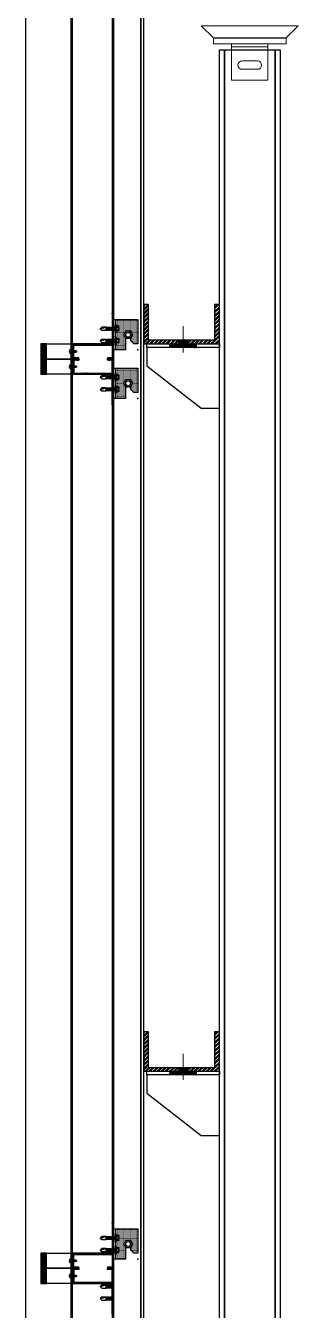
# Model space of a CAD drawing. Header units: millimetres. Extents: x -1379 to 1385823, y -4884429 to 548763.
# Drawn here: x 459460 to 459910, y -2438035 to -2435916 of the extents above; entities that cross this region are included whole.
import ezdxf

# ---------------------------------------------------------------- set-up
doc = ezdxf.new("R2010")
doc.units = ezdxf.units.MM
doc.set_wipeout_variables(frame=1)
for name, pattern in [('CENTER', [50.8, 31.75, -6.35, 6.35, -6.35]), ('TA_HL_001.00000', [6.5, 3.55, -2.95]), ('XKITLINE00', [0])]:
    doc.linetypes.add(name, pattern=pattern)
for name, color, linetype in [('000 - STRUCTURE_STEEL_ACCESORIES_MAIN_COLOR_1', 7, 'Continuous'), ('000 - STRUCTURE_STEEL_FASTERN_MAIN_COLOR_2', 7, 'Continuous'), ('000 - STRUCTURE_STEEL_FRAMING_CUT_COLOR_4', 7, 'Continuous'), ('000 - STRUCTURE_STEEL_FRAMING_HATCH_', 7, 'Continuous'), ('000 - STRUCTURE_STEEL_FRAMING_MAIN_COLOR_1', 7, 'Continuous'), ('000 - STRUCTURE_STEEL_FRAMING_MAIN_COLOR_2', 7, 'Continuous'), ('000 - STRUCTURE_STEEL_FRAMING_SUB_COLOR_2', 7, 'Continuous'), ('000 - STRUCTURE_STEEL_FRAMING_WIPEOUT_', 7, 'Continuous'), ('010 - ASPG_ACCESSORIES_MAIN_COLOR_1', 7, 'Continuous'), ('010 - ASPG_ACCESSORIES_MAIN_COLOR_2', 7, 'Continuous'), ('010 - ASPG_ACCESSORIES_SUB_COLOR_3', 7, 'Continuous'), ('010 - ASPG_EXTR_MAIN_COLOR_2', 7, 'Continuous'), ('010 - ASPG_EXTR_WIPEOUT_', 7, 'Continuous'), ('010 - ASPG_FASTERN_MAIN_COLOR_1', 7, 'Continuous'), ('010 - ASPG_FASTERN_SUB_COLOR_2', 7, 'Continuous'), ('010 - ASPG_FASTERN_WIPEOUT_', 7, 'Continuous'), ('010 - ASPG_FRAMING_CUT_COLOR_4', 7, 'Continuous'), ('010 - ASPG_FRAMING_HATCH_', 7, 'Continuous'), ('010 - ASPG_FRAMING_SUB_COLOR_2', 7, 'Continuous'), ('010 - ASPG_FRAMING_WIPEOUT_', 7, 'Continuous'), ('Center Line', 7, 'CENTER'), ('HATCH', 7, 'Continuous')]:
    doc.layers.add(name, color=color, linetype=linetype)
doc.layers.add('000 - STRUCTURE_STEEL_FRAMING_DEF_SUB', color=7, linetype='Continuous', plot=False)
doc.layers.add('010 - ASPG_ACCESSORIES_DEF_SUB', color=7, linetype='Continuous', plot=False)
doc.layers.add('Part', color=7, linetype='Continuous', lineweight=0)
doc.layers.add('SCREW', color=7, linetype='Continuous', lineweight=5)
pattern_1 = [(45, (2715.48714, 3084.9077), (-0.265165043, 0.265165043), []), (45, (2715.6639, 3084.9077), (-0.265165043, 0.265165043), [])]

# ---------------------------------------------------------------- blocks, each defined once
blk = doc.blocks.new('000_ASPG_TYP_FILES_20260218-010703_FRAME_EXTR_HONLIZONTAL')
at = {"layer": '010 - ASPG_FRAMING_HATCH_'}
h = blk.add_hatch(dxfattribs=at)
h.set_pattern_fill('ANSI32', scale=0.1)
edge = h.paths.add_edge_path()
edge.add_line((74.7, 2), (25, 2))
edge.add_line((25, 2), (25, 67))
edge.add_arc((24.7, 67), 0.3, 0, 90)
edge.add_line((24.7, 67.3), (0.3, 67.3))
edge.add_arc((0.3, 67), 0.3, 90, 180)
edge.add_line((0, 67), (0, 57.6))
edge.add_arc((0.3, 57.6), 0.3, 180, 270)
edge.add_line((0.3, 57.3), (1.7, 57.3))
edge.add_arc((1.7, 57.6), 0.3, 270, 360)
edge.add_line((2, 57.6), (2, 65))
edge.add_arc((2.3, 65), 0.3, 90, 180, ccw=False)
edge.add_line((2.3, 65.3), (22.7, 65.3))
edge.add_arc((22.7, 65), 0.3, 0, 90, ccw=False)
edge.add_line((23, 65), (23, 49))
edge.add_line((23, 49), (23.5, 48.5))
edge.add_line((23.5, 48.5), (23, 48))
edge.add_line((23, 48), (23, 22.3))
edge.add_line((23, 22.3), (23.5, 21.8))
edge.add_line((23.5, 21.8), (23, 21.3))
edge.add_line((23, 21.3), (23, 2.3))
edge.add_arc((22.7, 2.3), 0.3, -90, 0, ccw=False)
edge.add_line((22.7, 2), (2.3, 2))
edge.add_arc((2.3, 2.3), 0.3, 180, 270, ccw=False)
edge.add_line((2, 2.3), (2, 9.7))
edge.add_arc((1.7, 9.7), 0.3, 0, 90)
edge.add_line((1.7, 10), (0.3, 10))
edge.add_arc((0.3, 9.7), 0.3, 90, 180)
edge.add_line((0, 9.7), (0, 0.3))
edge.add_arc((0.3, 0.3), 0.3, 180, 270)
edge.add_line((0.3, 0), (74.7, 0))
at = {"layer": '010 - ASPG_ACCESSORIES_DEF_SUB', "color": 7}
for p in [(0, 67.3), (25, 67.3), (25, 67.3), (0, 57.3), (0, 10), (0, 10), (0, 0), (75, 2), (75, 0)]:
    blk.add_point(p, dxfattribs=at)
at = {"layer": '010 - ASPG_FRAMING_CUT_COLOR_4', "color": 7}
blk.add_line((75, 0.3), (75, 1.7), dxfattribs=at)
blk.add_lwpolyline([(74.7, 2), (25, 2), (25, 67, 0.414214), (24.7, 67.3), (0.3, 67.3, 0.414214), (0, 67), (0, 57.6, 0.414214), (0.3, 57.3), (1.7, 57.3, 0.414214), (2, 57.6), (2, 65, -0.414214), (2.3, 65.3), (22.7, 65.3, -0.414214), (23, 65), (23, 49), (23.5, 48.5), (23, 48), (23, 22.3), (23.5, 21.8), (23, 21.3), (23, 2.3, -0.414214), (22.7, 2), (2.3, 2, -0.414214), (2, 2.3), (2, 9.7, 0.414214), (1.7, 10), (0.3, 10, 0.414214), (0, 9.7), (0, 0.3, 0.414214), (0.3, 0), (74.7, 0)], format="xyb", dxfattribs=at)
for centre, start, end in [((2.3, 65), 90, 180), ((0.3, 57.6), 180, 270), ((1.7, 57.6), 270, 0), ((0.3, 9.7), 90, 180), ((0.3, 0.3), 180, 270), ((1.7, 9.7), 0, 90), ((2.3, 2.3), 180, 270), ((22.7, 2.3), 270, 0), ((74.7, 1.7), 0, 90), ((74.7, 0.3), 270, 0)]:
    blk.add_arc(centre, 0.3, start, end, dxfattribs=at)
blk = doc.blocks.new('PZG35-9D5')
at = {"layer": 'Center Line', "color": 7}
blk.add_line((0, 3.7), (0, -10.5), dxfattribs=at)
at = {"layer": 'SCREW', "color": 7}
for p, q in [((-1.4, 0), (-1.4, -1.1)), ((1.4, 0), (1.4, -0.6)), ((-1.9, -1.4), (1.9, -0.9)), ((-1.9, -1.4), (-1.4, -1.1)), ((-1.9, -1.4), (-1.4, -1.7)), ((-1.9, -2.7), (1.9, -2.2)), ((-1.9, -2.7), (-1.4, -2.4)), ((-1.9, -2.7), (-1.4, -3)), ((-1.9, -4), (-1.4, -3.7)), ((-1.9, -4), (-1, -3.9)), ((-1.9, -4), (-1.4, -4.3)), ((-1.4, -1.1), (1.4, -0.6)), ((-1.4, -1.7), (1.4, -1.2)), ((-1.4, -1.7), (-1.4, -2.4)), ((-1.4, -2.4), (1.4, -1.9)), ((-1.4, -3), (1.4, -2.5)), ((-1.4, -3), (-1.4, -3.7)), ((-1.4, -3.7), (-0.8, -3.6)), ((-1.4, -4.3), (-1.4, -8.1)), ((-1.4, -4.3), (-1.2, -4.3)), ((0, -9.5), (-1.4, -8.1)), ((0, -9.5), (1.4, -8.1)), ((0.6, -3.3), (1.4, -3.2)), ((0.7, -3.7), (1.9, -3.5)), ((0.7, -3.9), (1.4, -3.8)), ((0.7, -4.6), (1.4, -4.5)), ((0.7, -5), (1.9, -4.8)), ((0.7, -5.2), (1.4, -5.1)), ((1.9, -0.9), (1.4, -0.6)), ((1.9, -0.9), (1.4, -1.2)), ((1.4, -1.2), (1.4, -1.9)), ((1.9, -2.2), (1.4, -1.9)), ((1.9, -2.2), (1.4, -2.5)), ((1.4, -2.5), (1.4, -3.2)), ((1.9, -3.5), (1.4, -3.2)), ((1.9, -3.5), (1.4, -3.8)), ((1.4, -3.8), (1.4, -4.5)), ((1.9, -4.8), (1.4, -4.5)), ((1.9, -4.8), (1.4, -5.1)), ((1.4, -5.1), (1.4, -8.1))]:
    blk.add_line(p, q, dxfattribs=at)
blk.add_lwpolyline([(0, -9.5), (0.7, -5.2), (0.7, -3.6, 0.417657), (0.4, -3.3, 0.108102), (-0.8, -3.6), (-1.4, -4.7)], format="xyb", dxfattribs=at)
blk = doc.blocks.new('*U3139')
at = {"layer": 'SCREW', "color": 7}
blk.add_lwpolyline([(3, 1.8, 0.09906), (0.8, 2.5), (0.8, 2.3), (-0.8, 2.3), (-0.8, 2.5, 0.09906), (-3, 1.8, 0.266588), (-3.5, 1), (-3.5, 0.2, 0.414214), (-3.3, 0), (3.3, 0, 0.414214), (3.5, 0.2), (3.5, 1, 0.266588)], format="xyb", close=True, dxfattribs=at)
blk.add_blockref('PZG35-9D5', (0, 0), dxfattribs=at)
blk = doc.blocks.new('000_ASPG_TYP_FILES_BK_FOR_ASPG_LOUVERS_SIDE_VIEW')
at = {"color": 7}
blk.add_point((0, 0), dxfattribs=at)
at = {"layer": '010 - ASPG_ACCESSORIES_MAIN_COLOR_1', "color": 7}
blk.add_line((2.8, -12.5), (2.8, 12.5), dxfattribs=at)
for points in [[(43.2, -12.5), (0.8, -12.5), (0.8, 12.5), (43.2, 12.5)], [(52.5, 12.5), (43.2, 12.5), (43.2, -12.5), (52.5, -12.5)]]:
    blk.add_lwpolyline(points, close=True, dxfattribs=at)
at = {"layer": '010 - ASPG_ACCESSORIES_SUB_COLOR_3', "color": 7}
for p, q in [((43.5, -12.5), (43.5, 12.5)), ((43.8, -12.5), (43.8, 12.5)), ((44.3, -12.5), (44.3, 12.5)), ((45, -12.5), (45, 12.5)), ((45.8, -12.5), (45.8, 12.5)), ((46.7, -12.5), (46.7, 12.5)), ((47.6, -12.5), (47.6, 12.5)), ((48.6, -12.5), (48.6, 12.5)), ((50.6, -12.5), (50.6, 12.5)), ((51.4, -12.5), (51.4, 12.5)), ((52.1, -12.5), (52.1, 12.5)), ((52.5, -12.5), (52.5, 12.5))]:
    blk.add_line(p, q, dxfattribs=at)
at = {"layer": 'SCREW', "color": 7, "rotation": 270}
blk.add_blockref('*U3139', (2.8, 0), dxfattribs=at)
blk = doc.blocks.new('A$C57452C2B')
at = {"layer": '010 - ASPG_FASTERN_MAIN_COLOR_1', "color": 7}
for p, q in [((0.007, 0.031), (0.0045, 0.021)), ((0.003, 0.0005), (0.003, 0.004)), ((0.01, 0), (0.004, 0)), ((0.005, 0.0005), (0.005, 0.004)), ((0.009, 0.0005), (0.009, 0.004)), ((0.011, 0.0005), (0.011, 0.004))]:
    blk.add_line(p, q, dxfattribs=at)
for points in [[(0.0045, 0.021), (0.0045, 0.028), (0.007, 0.031), (0.0095, 0.028), (0.0095, 0.021)], [(0.014, 0.005), (0.014, 0.006), (0, 0.006), (0, 0.005), (0.003, 0.004), (0.011, 0.004)]]:
    blk.add_lwpolyline(points, close=True, dxfattribs=at)
for centre, radius, start, end in [((0.004, 0.0013), 0.00125, 216.8699, 323.1301), ((0.007, 0.0043), 0.00425, 241.9275, 298.0725), ((0.01, 0.0013), 0.00125, 216.8699, 323.1301)]:
    blk.add_arc(centre, radius, start, end, dxfattribs=at)
at = {"layer": '010 - ASPG_FASTERN_SUB_COLOR_2', "color": 7}
for p in [(0.0095, 0.021), (0.0045, 0.021)]:
    blk.add_line(p, (0.0045, 0.0197), dxfattribs=at)
for points in [[(0.0045, 0.0167, 0.666667), (0.0045, 0.0182), (0.0095, 0.0195, 0.666667), (0.0095, 0.018)], [(0.0045, 0.0152, 0.666667), (0.0045, 0.0167), (0.0095, 0.018, 0.666667), (0.0095, 0.0165)], [(0.0045, 0.0137, 0.666667), (0.0045, 0.0152), (0.0095, 0.0165, 0.666667), (0.0095, 0.015)], [(0.0045, 0.0122, 0.666667), (0.0045, 0.0137), (0.0095, 0.015, 0.666667), (0.0095, 0.0135)], [(0.0045, 0.0107, 0.666667), (0.0045, 0.0122), (0.0095, 0.0135, 0.666667), (0.0095, 0.012)], [(0.0045, 0.0092, 0.666667), (0.0045, 0.0107), (0.0095, 0.012, 0.666667), (0.0095, 0.0105)], [(0.0045, 0.0077, 0.666667), (0.0045, 0.0092), (0.0095, 0.0105, 0.666667), (0.0095, 0.009)], [(0.0045, 0.0062, 0.666667), (0.0045, 0.0077), (0.0095, 0.009, 0.666667), (0.0095, 0.0075)], [(0.0047, 0.006, 0.091189), (0.0045, 0.0062), (0.0095, 0.0075, 0.666667), (0.0095, 0.006)]]:
    blk.add_lwpolyline(points, format="xyb", dxfattribs=at)
for centre, start, end in [((0.0042, 0.0189), 292.6199, 67.3801), ((0.0098, 0.0203), 112.6199, 247.3801)]:
    blk.add_arc(centre, 0.000812, start, end, dxfattribs=at)
blk = doc.blocks.new('A$C6d2a724f')
at = {"color": 7}
blk.add_wipeout([(-3.7, 6.3), (3.7, 6.3), (7.3, 0), (3.7, -6.3), (-3.7, -6.3), (-7.3, 0)], dxfattribs=at).dxf.layer = '010 - ASPG_FASTERN_MAIN_COLOR_1'
at = {"layer": '010 - ASPG_FASTERN_MAIN_COLOR_1', "color": 7}
blk.add_lwpolyline([(-3.7, 6.3), (3.7, 6.3), (7.3, 0), (3.7, -6.3), (-3.7, -6.3), (-7.3, 0)], close=True, dxfattribs=at)
at = {"layer": '010 - ASPG_FASTERN_SUB_COLOR_2', "color": 7}
for radius in [6.33, 3.96]:
    blk.add_circle((0, 0), radius, dxfattribs=at)
blk = doc.blocks.new('A$Cb3d6a647')
at = {"color": 7}
blk.add_wipeout([(0, -50), (0, -50), (0, 0), (40, 0), (40, -40), (33.7, -40), (28.7, -35), (28.7, -25), (27.4, -21.8), (24.2, -20.5), (21, -21.8), (19.7, -25), (19.7, -50)], dxfattribs=at).dxf.layer = '010 - ASPG_FASTERN_WIPEOUT_'
at = {"layer": 'HATCH'}
h = blk.add_hatch(dxfattribs=at)
h.set_pattern_fill('DOTS', scale=0.5)
h.paths.add_polyline_path([(3, 0), (3, -8), (4, -8), (5, -11), (8.5, -11, -0.236068), (9, -12), (9, -19), (5, -19), (4, -22), (3, -22), (3, -28), (4, -28), (5, -31), (8.5, -31, -0.236068), (9, -32), (9, -39), (5, -39), (4, -42), (3, -42), (3, -50), (19.7, -50), (19.7, -25, -1), (28.7, -25), (28.7, -35), (33.7, -40), (40, -40), (40, 0)])
at = {"color": 7}
blk.add_point((40, -50), dxfattribs=at)
at = {"layer": '010 - ASPG_ACCESSORIES_MAIN_COLOR_1', "color": 7}
blk.add_lwpolyline([(0, 0), (3, 0), (3, -50), (0, -50)], close=True, dxfattribs=at)
at = {"layer": '010 - ASPG_ACCESSORIES_MAIN_COLOR_2', "color": 7}
blk.add_lwpolyline([(0, 0), (40, 0), (40, -40), (33.7, -40), (28.7, -35), (28.7, -25, 1), (19.7, -25), (19.7, -50), (0, -50)], format="xyb", close=True, dxfattribs=at)
at = {"color": 7, "extrusion": (0, 0, -1), "xscale": 1000, "yscale": 1000, "zscale": -1000, "rotation": 270}
for p in [(-9, -8), (-9, -28)]:
    blk.add_blockref('A$C57452C2B', p, dxfattribs=at)
at = {"color": 7}
blk.add_blockref('A$C6d2a724f', (24.2, -25), dxfattribs=at)
blk = doc.blocks.new('*U3058')
at = {"color": 7}
blk.add_wipeout([(1475, 2), (25, 2), (25, 67.3), (1475, 67.3)], dxfattribs=at).dxf.layer = '010 - ASPG_FRAMING_WIPEOUT_'
at = {"color": 7, "xscale": -1}
blk.add_blockref('000_ASPG_TYP_FILES_20260218-010703_FRAME_EXTR_HONLIZONTAL', (1500, 0), dxfattribs=at)
at = {"color": 7}
blk.add_wipeout([(4500, 67.8), (4500, 144.8), (0, 144.8), (0, 67.8)], dxfattribs=at).dxf.layer = '010 - ASPG_EXTR_WIPEOUT_'
at = {"layer": '010 - ASPG_EXTR_MAIN_COLOR_2', "color": 7}
blk.add_lwpolyline([(4500, 69.8), (4500, 144.8), (0, 144.8), (0, 69.8)], close=True, dxfattribs=at)
at = {"layer": '010 - ASPG_FRAMING_SUB_COLOR_2', "color": 7}
blk.add_lwpolyline([(1475, 2), (25, 2), (25, 67.3), (1475, 67.3)], close=True, dxfattribs=at)
at = {"color": 7, "rotation": 90}
blk.add_blockref('000_ASPG_TYP_FILES_BK_FOR_ASPG_LOUVERS_SIDE_VIEW', (1487.5, 67.3), dxfattribs=at)
at = {"color": 7, "rotation": 270}
blk.add_blockref('A$Cb3d6a647', (1485, 0), dxfattribs=at)
blk = doc.blocks.new('*A2482')
at = {"layer": 'Part', "color": 7, "linetype": 'XKITLINE00', "lineweight": 0}
for p, q in [((560.731873, 232.946249), (560.571873, 232.946249)), ((560.571873, 232.946249), (560.571873, 231.646249)), ((560.731873, 231.766249), (560.731873, 232.946249)), ((563.071873, 232.946249), (562.911873, 232.946249)), ((562.911873, 232.946249), (562.911873, 231.766249)), ((563.071873, 231.646249), (563.071873, 232.946249)), ((560.571873, 231.646249), (563.071873, 231.646249)), ((562.911873, 231.766249), (560.731873, 231.766249))]:
    blk.add_line(p, q, dxfattribs=at)
blk = doc.blocks.new('*A2483')
at = {"layer": 'Part', "color": 7, "linetype": 'XKITLINE00', "lineweight": 0}
for p, q in [((560.671873, 231.526249), (560.671873, 231.646249)), ((563.071873, 231.526249), (560.671873, 231.526249)), ((563.071873, 231.646249), (563.071873, 231.526249))]:
    blk.add_line(p, q, dxfattribs=at)
blk = doc.blocks.new('*U2484')
at = {"color": 7}
blk.add_wipeout([(-120, 100), (-120, 106), (-125, 106), (-125, 171), (-117, 171), (-117, 112), (-8, 112), (-8, 171), (0, 171), (0, 106), (0, 100), (0, 0), (-30, 0), (-120, 70)], dxfattribs=at)
at = {"layer": '000 - STRUCTURE_STEEL_FRAMING_HATCH_'}
h = blk.add_hatch(dxfattribs=at)
h.set_pattern_fill('ANSI32', scale=0.5)
h.paths.add_polyline_path([(-125, 171), (-125, 106), (0, 106), (0, 171), (-8, 171), (-8, 112), (-117, 112), (-117, 171)])
h = blk.add_hatch(dxfattribs=at)
h.set_pattern_fill('ANSI32', style=0)
h.set_pattern_definition(pattern_1)
h.paths.add_polyline_path([(-38, 106), (-38, 100), (-82, 100), (-82, 106)], flags=17)
h = blk.add_hatch(dxfattribs=at)
h.set_pattern_fill('ANSI32', style=0)
h.set_pattern_definition(pattern_1)
h.paths.add_polyline_path([(-53, 112), (-53, 106), (-67, 106), (-67, 112)], flags=17)
at = {"layer": '000 - STRUCTURE_STEEL_FRAMING_CUT_COLOR_4', "color": 7}
blk.add_lwpolyline([(-125, 171), (-125, 106), (0, 106), (0, 171), (-8, 171), (-8, 112), (-117, 112), (-117, 171), (-125, 171)], dxfattribs=at)
at = {"layer": '000 - STRUCTURE_STEEL_FRAMING_DEF_SUB', "color": 7, "linetype": 'XKITLINE00', "lineweight": 0}
blk.add_line((-60, 92.1), (-60, 135), dxfattribs=at)
blk.add_line((-60, 92.1), (-60, 135), dxfattribs=at)
at = {"layer": '000 - STRUCTURE_STEEL_FRAMING_HATCH_', "color": 7, "linetype": 'XKITLINE00', "lineweight": 0}
for p, q in [((-82, 100), (-82, 106)), ((-82, 100), (-82, 106)), ((-67, 106), (-67, 112)), ((-67, 106), (-67, 112)), ((-53, 106), (-53, 112)), ((-53, 106), (-53, 112)), ((-38, 100), (-38, 106)), ((-38, 100), (-38, 106))]:
    blk.add_line(p, q, dxfattribs=at)
at = {"layer": '000 - STRUCTURE_STEEL_FRAMING_MAIN_COLOR_2', "color": 7}
blk.add_lwpolyline([(-120, 106), (0, 106), (0, 100), (-120, 100)], close=True, dxfattribs=at)
blk.add_lwpolyline([(-120, 100), (-120, 70), (-30, 0), (0, 0), (0, 100), (-120, 100)], dxfattribs=at)
at = {"color": 7, "lineweight": 0, "xscale": 50, "yscale": 50, "zscale": 50}
blk.add_blockref('*A2482', (-28153.6, -11476.3), dxfattribs=at)
at = {"layer": '000 - STRUCTURE_STEEL_FRAMING_MAIN_COLOR_2', "color": 7, "xscale": 50, "yscale": 50, "zscale": 50}
blk.add_blockref('*A2483', (-28153.6, -11476.3), dxfattribs=at)
blk = doc.blocks.new('*U3394')
at = {"color": 7}
blk.add_wipeout([(-50, 40), (50, 40), (50, 3410), (-50, 3410)], dxfattribs=at)
blk.add_wipeout([(-225, -100), (-175, -100), (-175, 4400), (-225, 4400)], dxfattribs=at).dxf.layer = '000 - STRUCTURE_STEEL_FRAMING_WIPEOUT_'
at = {"layer": '000 - STRUCTURE_STEEL_ACCESORIES_MAIN_COLOR_1', "color": 7, "lineweight": 0}
blk.add_line((30, 3360), (-30, 3360), dxfattribs=at)
blk.add_lwpolyline([(-15.2, 3378.5), (-12.5, 3378), (12.5, 3378), (15.2, 3378.5), (17.4, 3380.1), (19, 3382.3), (19.5, 3385), (19, 3387.7), (17.4, 3389.9), (15.2, 3391.5), (12.5, 3392), (-12.5, 3392), (-15.2, 3391.5), (-17.4, 3389.9), (-19, 3387.7), (-19.5, 3385), (-19, 3382.3), (-17.4, 3380.1), (-15.2, 3378.5)], close=True, dxfattribs=at)
at = {"layer": '000 - STRUCTURE_STEEL_FRAMING_SUB_COLOR_2', "color": 7}
blk.add_lwpolyline([(-42, 3410), (42, 3410), (42, 40), (-42, 40)], close=True, dxfattribs=at)
at = {"color": 7}
blk.add_blockref('*U2484', (-50, 1619), dxfattribs=at)
blk.add_wipeout([(60, 3430), (60, 3420), (-60, 3420), (-60, 3430), (-80, 3450), (80, 3450)], dxfattribs=at).dxf.layer = '000 - STRUCTURE_STEEL_FRAMING_WIPEOUT_'
at = {"layer": '000 - STRUCTURE_STEEL_FRAMING_MAIN_COLOR_1', "color": 7}
for points in [[(-225, -100), (-180, -100), (-180, 4400), (-225, 4400)], [(-180, -100), (-175, -100), (-175, 4400), (-180, 4400)]]:
    blk.add_lwpolyline(points, close=True, dxfattribs=at)
at = {"color": 7}
blk.add_wipeout([(60, 3430), (60, 3420), (-60, 3420), (-60, 3430), (-80, 3450), (80, 3450)], dxfattribs=at)
at = {"layer": '000 - STRUCTURE_STEEL_ACCESORIES_MAIN_COLOR_1', "color": 7, "lineweight": 0}
for p, q in [((-30, 3360), (-30, 3420)), ((30, 3415), (-30, 3415)), ((30, 3420), (30, 3360))]:
    blk.add_line(p, q, dxfattribs=at)
at = {"layer": '000 - STRUCTURE_STEEL_FASTERN_MAIN_COLOR_2', "color": 7}
blk.add_line((-60, 3430), (60, 3430), dxfattribs=at)
at = {"layer": '000 - STRUCTURE_STEEL_FASTERN_MAIN_COLOR_2', "color": 7, "lineweight": 0}
blk.add_lwpolyline([(60, 3430), (60, 3420), (-60, 3420), (-60, 3430), (-80, 3450), (80, 3450)], close=True, dxfattribs=at)
at = {"layer": '000 - STRUCTURE_STEEL_FRAMING_MAIN_COLOR_1', "color": 7}
blk.add_lwpolyline([(42, 3410), (50, 3410), (50, 40), (42, 40)], close=True, dxfattribs=at)
at = {"color": 7}
for p in [(-50, 2819), (-50, 1619)]:
    blk.add_blockref('*U2484', p, dxfattribs=at)
at = {"layer": '000 - STRUCTURE_STEEL_FRAMING_MAIN_COLOR_1', "color": 7}
blk.add_lwpolyline([(-50, 3410), (-42, 3410), (-42, 40), (-50, 40)], close=True, dxfattribs=at)
blk = doc.blocks.new('*U3059')
at = {"color": 7}
blk.add_wipeout([(1475, 2), (25, 2), (25, 67.3), (1475, 67.3)], dxfattribs=at).dxf.layer = '010 - ASPG_FRAMING_WIPEOUT_'
at = {"layer": '010 - ASPG_FRAMING_SUB_COLOR_2', "color": 7}
blk.add_lwpolyline([(1475, 2), (25, 2), (25, 67.3), (1475, 67.3)], close=True, dxfattribs=at)
at = {"color": 7, "rotation": 90}
for p in [(12.5, 67.3), (1487.5, 67.3)]:
    blk.add_blockref('000_ASPG_TYP_FILES_BK_FOR_ASPG_LOUVERS_SIDE_VIEW', p, dxfattribs=at)
at = {"color": 7}
blk.add_blockref('000_ASPG_TYP_FILES_20260218-010703_FRAME_EXTR_HONLIZONTAL', (0, 0), dxfattribs=at)
at = {"color": 7, "xscale": -1}
blk.add_blockref('000_ASPG_TYP_FILES_20260218-010703_FRAME_EXTR_HONLIZONTAL', (1500, 0), dxfattribs=at)
at = {"color": 7, "rotation": 270}
for p in [(65, 0), (1485, 0)]:
    blk.add_blockref('A$Cb3d6a647', p, dxfattribs=at)

msp = doc.modelspace()

# ---------------------------------------------------------------- block references
at = {"color": 7, "linetype": 'TA_HL_001.00000', "xscale": -1, "yscale": -1, "rotation": 270}
msp.add_blockref('*U3058', (459605.1, -2439465.8), dxfattribs=at)

# ---------------------------------------------------------------- next in the draw order: block references
at = {"color": 7}
msp.add_blockref('*U3394', (459830.1, -2439365.8), dxfattribs=at)

# ---------------------------------------------------------------- next in the draw order: block references
at = {"color": 7, "linetype": 'TA_HL_001.00000', "xscale": -1, "yscale": -1, "rotation": 270}
msp.add_blockref('*U3059', (459605.1, -2437965.8), dxfattribs=at)

# ---------------------------------------------------------------- next in the draw order: block references
msp.add_blockref('*U3059', (459605.1, -2436465.8), dxfattribs=at)

doc.saveas('drawing.dxf')
